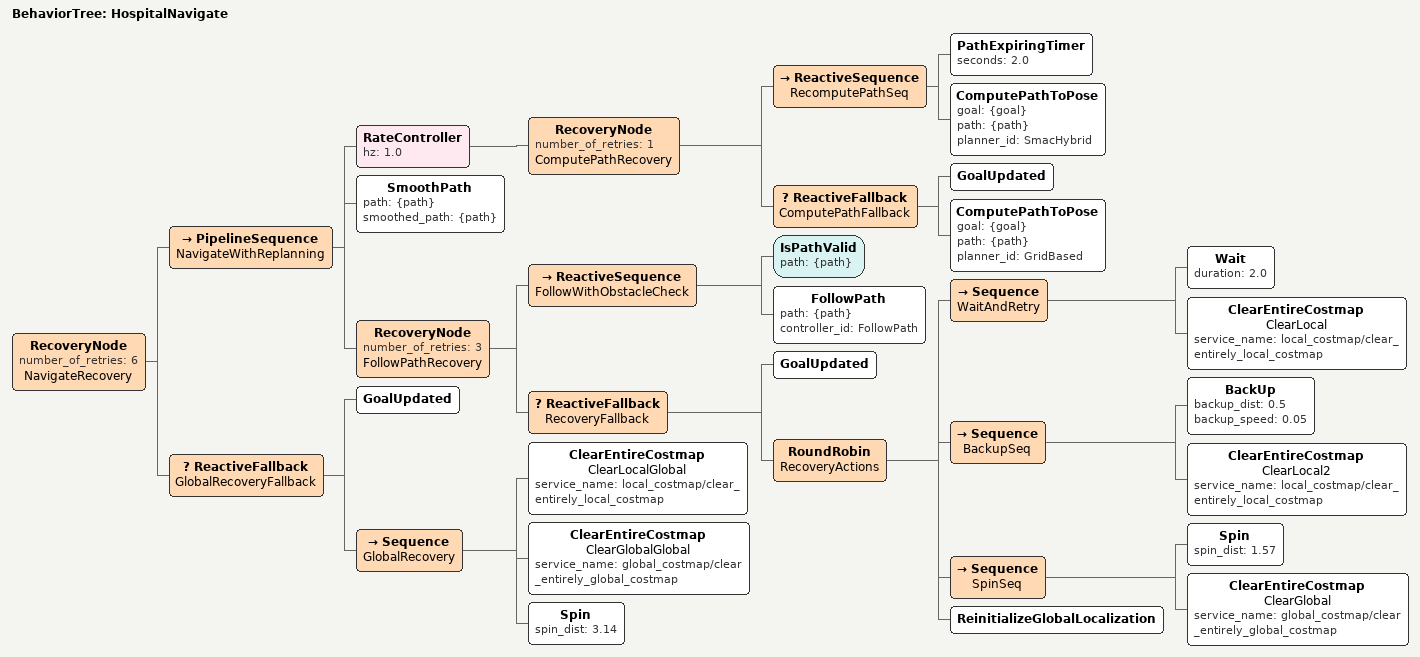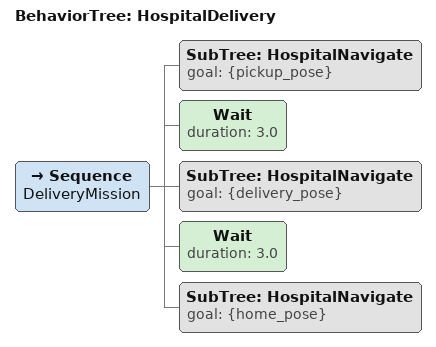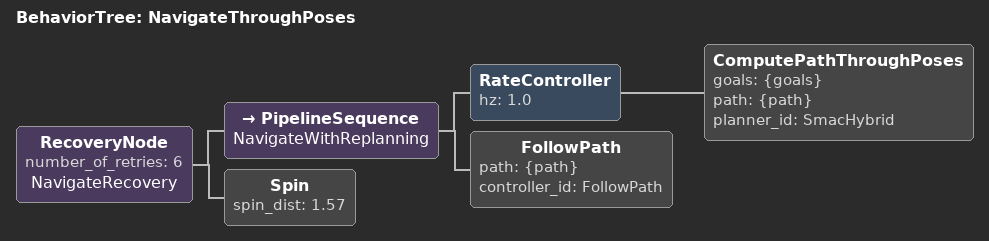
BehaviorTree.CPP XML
<?xml version="1.0"?>
<root BTCPP_format="4" main_tree_to_execute="HospitalNavigate">

  <!-- ==================== HOSPITAL NAVIGATE ================ -->
  <BehaviorTree ID="HospitalNavigate">
    <RecoveryNode number_of_retries="6" name="NavigateRecovery">

      <PipelineSequence name="NavigateWithReplanning">

        <!-- Rate-controlled path validity check -->
        <RateController hz="1.0">
          <RecoveryNode number_of_retries="1" name="ComputePathRecovery">
            <ReactiveSequence name="RecomputePathSeq">
              <PathExpiringTimer seconds="2.0"/>
              <ComputePathToPose goal="{goal}" path="{path}" planner_id="SmacHybrid"/>
            </ReactiveSequence>
            <ReactiveFallback name="ComputePathFallback">
              <GoalUpdated/>
              <ComputePathToPose goal="{goal}" path="{path}" planner_id="GridBased"/>
            </ReactiveFallback>
          </RecoveryNode>
        </RateController>

        <!-- Smooth path before following -->
        <SmoothPath path="{path}" smoothed_path="{path}"/>

        <!-- Path-following with obstacle recovery -->
        <RecoveryNode number_of_retries="3" name="FollowPathRecovery">

          <ReactiveSequence name="FollowWithObstacleCheck">
            <!-- Stop if global path becomes invalid -->
            <IsPathValid path="{path}"/>
            <!-- Follow path with MPPI controller -->
            <FollowPath path="{path}" controller_id="FollowPath"/>
          </ReactiveSequence>

          <!-- Recovery behaviors on failure -->
          <ReactiveFallback name="RecoveryFallback">
            <!-- Accept new goals during recovery -->
            <GoalUpdated/>
            <!-- Recovery sequence -->
            <RoundRobin name="RecoveryActions">
              <!-- Attempt 1: Wait for dynamic obstacle to clear -->
              <Sequence name="WaitAndRetry">
                <Wait duration="2.0"/>
                <ClearEntireCostmap name="ClearLocal"
                  service_name="local_costmap/clear_entirely_local_costmap"/>
              </Sequence>
              <!-- Attempt 2: Back up -->
              <Sequence name="BackupSeq">
                <BackUp backup_dist="0.5" backup_speed="0.05"/>
                <ClearEntireCostmap name="ClearLocal2"
                  service_name="local_costmap/clear_entirely_local_costmap"/>
              </Sequence>
              <!-- Attempt 3: Spin to reorient -->
              <Sequence name="SpinSeq">
                <Spin spin_dist="1.57"/>
                <ClearEntireCostmap name="ClearGlobal"
                  service_name="global_costmap/clear_entirely_global_costmap"/>
              </Sequence>
              <!-- Attempt 4: Reinitialize localization -->
              <ReinitializeGlobalLocalization/>
            </RoundRobin>
          </ReactiveFallback>

        </RecoveryNode>

      </PipelineSequence>

      <!-- Global recovery: clear all and spin -->
      <ReactiveFallback name="GlobalRecoveryFallback">
        <GoalUpdated/>
        <Sequence name="GlobalRecovery">
          <ClearEntireCostmap name="ClearLocalGlobal"
            service_name="local_costmap/clear_entirely_local_costmap"/>
          <ClearEntireCostmap name="ClearGlobalGlobal"
            service_name="global_costmap/clear_entirely_global_costmap"/>
          <Spin spin_dist="3.14"/>
        </Sequence>
      </ReactiveFallback>

    </RecoveryNode>
  </BehaviorTree>

  <!-- ==================== HOSPITAL DELIVERY BT ============= -->
  <BehaviorTree ID="HospitalDelivery">
    <Sequence name="DeliveryMission">

      <!-- Phase 1: Navigate to pickup -->
      <SubTree ID="HospitalNavigate" goal="{pickup_pose}"/>

      <!-- Phase 2: Wait for payload loading confirmation -->
      <Wait duration="3.0"/>

      <!-- Phase 3: Navigate to delivery destination -->
      <SubTree ID="HospitalNavigate" goal="{delivery_pose}"/>

      <!-- Phase 4: Wait for payload unloading -->
      <Wait duration="3.0"/>

      <!-- Phase 5: Return to home/docking -->
      <SubTree ID="HospitalNavigate" goal="{home_pose}"/>

    </Sequence>
  </BehaviorTree>

  <!-- ==================== NAVIGATE THROUGH POSES =========== -->
  <BehaviorTree ID="NavigateThroughPoses">
    <RecoveryNode number_of_retries="6" name="NavigateRecovery">
      <PipelineSequence name="NavigateWithReplanning">
        <RateController hz="1.0">
          <ComputePathThroughPoses goals="{goals}" path="{path}" planner_id="SmacHybrid"/>
        </RateController>
        <FollowPath path="{path}" controller_id="FollowPath"/>
      </PipelineSequence>
      <Spin spin_dist="1.57"/>
    </RecoveryNode>
  </BehaviorTree>

</root>
